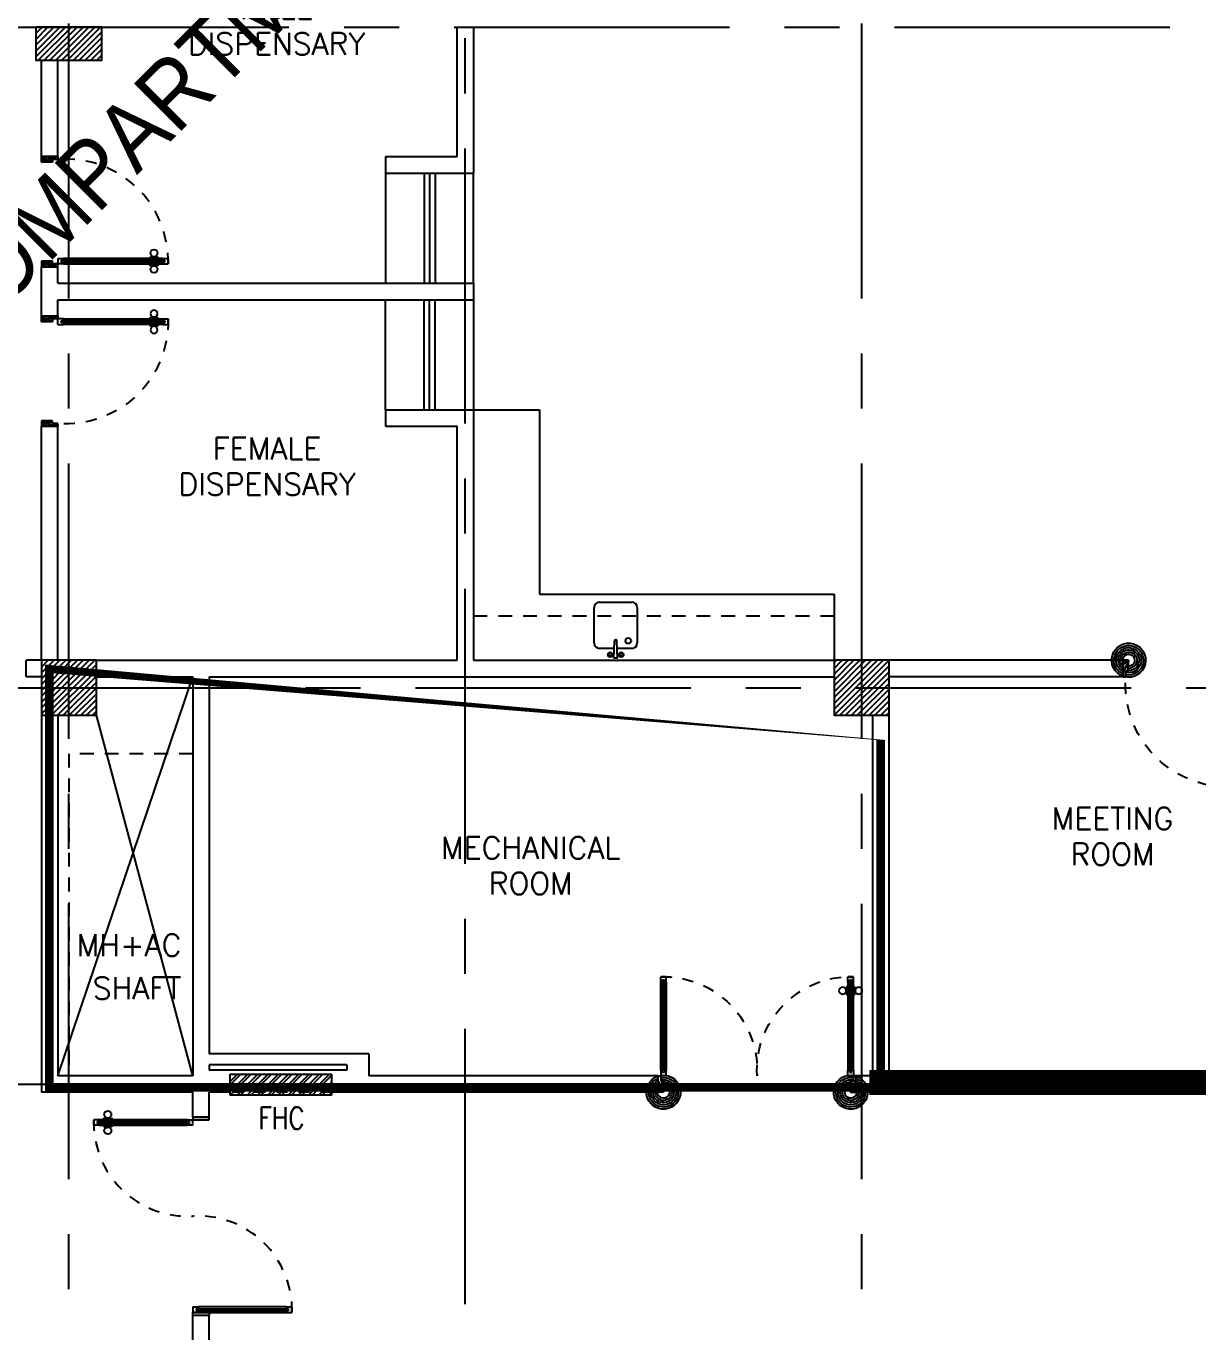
# Model space of a CAD drawing. Extents: x 417819.9 to 417911.9, y 43448 to 43539.2.
# Drawn here: x 417849.07 to 417859.71, y 43482.59 to 43494.48 of the extents above; entities that cross this region are included whole.
import ezdxf
from ezdxf.enums import TextEntityAlignment as Align

# ---------------------------------------------------------------- set-up
doc = ezdxf.new("R2010")
doc.units = 0
doc.header["$MEASUREMENT"] = 0
for name, pattern in [('CENTERX2', [4, 2.5, -0.5, 0.5, -0.5]), ('HIDDEN', [0.375, 0.25, -0.125]), ('HIDDEN2', [0.1875, 0.125, -0.0625])]:
    doc.linetypes.add(name, pattern=pattern)
doc.layers.get('0').update_dxf_attribs({"linetype": 'CONTINUOUS'})
for name, color, linetype in [('AXES', 11, 'CENTERX2'), ('COL', 2, 'CONTINUOUS'), ('COUNTER', 5, 'CONTINUOUS'), ('DIM', 4, 'CONTINUOUS'), ('DOOR', 4, 'CONTINUOUS'), ('FHC', 2, 'CONTINUOUS'), ('FireCompart', 7, 'HIDDEN'), ('firezone', 4, 'CONTINUOUS'), ('GAR', 8, 'CONTINUOUS'), ('HAT', 8, 'CONTINUOUS'), ('HIDDEN', 9, 'HIDDEN2'), ('ME-FIX', 3, 'CONTINUOUS'), ('RM-NAME', 2, 'CONTINUOUS'), ('TXT1', 2, 'CONTINUOUS'), ('WALL', 2, 'CONTINUOUS'), ('WIN', 5, 'CONTINUOUS')]:
    doc.layers.add(name, color=color, linetype=linetype)
doc.layers.get('DIM').off()
doc.styles.add('ROMANS', font='ROMANS.shx', dxfattribs={"width": 0.6})
doc.styles.get("Standard").update_dxf_attribs({"font": 'TXT.shx'})
doc.styles.add('TTXT', font='swisse.ttf', dxfattribs={"width": 0.6})
doc.linetypes.add('SMOKE', pattern='A,0.5,-0.2,["SMOKE",Standard,S=0.1,R=0,X=-0.1,Y=-0.05],-0.5', length=1.2)

# ---------------------------------------------------------------- blocks, each defined once
blk = doc.blocks.new('A$C272A55A0')
at = {"layer": 'DOOR', "color": 0, "linetype": 'ByBlock'}
for p, q in [((-0.0001203324354719371, 900.3541752648598), (-0.0001203324500238523, 1050.354175264831)), ((49.99987966756453, 1050.354175264918), (-0.0001203324354719371, 1050.354175264918)), ((49.99987966756453, 950.354175264918), (49.99987966756453, 1050.354175264918)), ((1749.999879667535, 950.354175264918), (1749.999879667535, 1050.354175264918)), ((1749.999879667535, 1050.354175264918), (1799.999879667535, 1050.354175264918)), ((1799.999879667535, 1050.354175264918), (1799.999879667535, 900.354175264918)), ((-0.0001203324354719371, 900.354175264918), (24.99987966756453, 900.354175264918)), ((24.99987966756453, 950.354175264918), (49.99987966756453, 950.354175264918)), ((24.99987966756453, 900.354175264918), (24.99987966756453, 950.354175264918)), ((74.99987966756453, 900.354175264918), (24.99987966756453, 900.354175264918)), ((24.99987966756453, 850.354175264918), (24.99987966756453, 900.354175264918)), ((41.99987966756453, 850.354175264918), (24.99987966756453, 850.354175264918)), ((57.99987966756453, 870.354175264918), (41.99987966756453, 870.354175264918)), ((41.99987966756453, 870.354175264918), (41.99987966756453, 850.354175264918)), ((57.99987966756453, 850.354175264918), (57.99987966756453, 870.354175264918)), ((74.99987966756453, 850.354175264918), (57.99987966756453, 850.354175264918)), ((74.99987966756453, 900.354175264918), (74.99987966756453, 850.354175264918)), ((1724.999879667535, 900.354175264918), (1774.999879667535, 900.354175264918)), ((1724.999879667535, 900.354175264918), (1724.999879667535, 850.354175264918)), ((1724.999879667535, 850.354175264918), (1741.999879667535, 850.354175264918)), ((1741.999879667535, 870.354175264918), (1757.999879667535, 870.354175264918)), ((1741.999879667535, 850.354175264918), (1741.999879667535, 870.354175264918)), ((1774.999879667535, 950.354175264918), (1749.999879667535, 950.354175264918)), ((1757.999879667535, 870.354175264918), (1757.999879667535, 850.354175264918)), ((1757.999879667535, 850.354175264918), (1774.999879667535, 850.354175264918)), ((1774.999879667535, 900.354175264918), (1774.999879667535, 950.354175264918)), ((1799.999879667535, 900.354175264918), (1774.999879667535, 900.354175264918)), ((1774.999879667535, 850.354175264918), (1774.999879667535, 900.354175264918)), ((1717.799879667495, 160.1117180435103), (1708.799879667495, 160.1117180435103)), ((1708.799879667495, 95.31171804352198), (1708.799879667495, 160.1117180435103)), ((1724.999879667535, 172.7117180435162), (1717.799879667495, 172.7117180435162)), ((1717.799879667495, 172.7117180435162), (1717.799879667495, 82.71171804351616)), ((1717.799879667495, 95.31171804352198), (1717.799879667495, 160.1117180435103)), ((1774.999879667535, 172.7117180435162), (1782.199879667576, 172.7117180435162)), ((1782.199879667576, 172.7117180435162), (1782.199879667576, 82.71171804351616)), ((1782.199879667576, 160.1117180435103), (1791.199879667576, 160.1117180435103)), ((1782.199879667576, 95.31171804352198), (1782.199879667576, 160.1117180435103)), ((1791.199879667576, 95.31171804352198), (1791.199879667576, 160.1117180435103)), ((24.99987966756453, 50.35417526491801), (41.99987966753542, 50.35417526491801)), ((24.99987966756453, 50.35417526491801), (24.99987966756453, 0.3541752649180125)), ((24.99987966756453, 0.3541752649180125), (74.99987966756453, 0.3541752649180125)), ((74.99987966756453, 0.3541752649180125), (24.99987966756453, 0.3541752649180125)), ((41.99987966753542, 50.35417526491801), (41.99987966753542, 30.35417526491801)), ((41.99987966756453, 30.35417526491801), (57.99987966756453, 30.35417526491801)), ((57.99987966756453, 50.35417526491801), (74.99987966756453, 50.35417526491801)), ((57.99987966756453, 50.35417526491801), (57.99987966756453, 30.35417526491801)), ((74.99987966756453, 50.35417526491801), (74.99987966704066, 0.3541752648889087)), ((1717.799879667495, 95.31171804352198), (1708.799879667495, 95.31171804352198)), ((1724.999879667535, 82.71171804351616), (1717.799879667495, 82.71171804351616)), ((1741.999879667535, 50.35417526491801), (1724.999879667535, 50.35417526491801)), ((1724.999879667535, 50.35417526491801), (1724.999879668059, 0.3541752648889087)), ((1774.999879667535, 0.3541752649180125), (1724.999879667535, 0.3541752649180125)), ((1724.999879667535, 0.3541752649180125), (1774.999879667535, 0.3541752649180125)), ((1741.999879667535, 50.35417526491801), (1741.999879667535, 30.35417526491801)), ((1757.999879667535, 30.35417526491801), (1741.999879667535, 30.35417526491801)), ((1774.999879667535, 50.35417526491801), (1757.999879667565, 50.35417526491801)), ((1757.999879667565, 50.35417526491801), (1757.999879667565, 30.35417526491801)), ((1774.999879667535, 82.71171804351616), (1782.199879667576, 82.71171804351616)), ((1774.999879667535, 50.35417526491801), (1774.999879667535, 0.3541752649180125)), ((1782.199879667576, 95.31171804352198), (1791.199879667576, 95.31171804352198))]:
    blk.add_line(p, q, dxfattribs=at)
at = {"layer": 'DOOR', "color": 9, "linetype": 'ByBlock'}
for p, q in [((49.99987966756453, 1050.354175264918), (-0.0001203324354719371, 1010.208440949064)), ((49.99987966756453, 1050.354175264918), (-0.0001203324354719371, 936.6442452724732)), ((49.99987966756453, 1050.354175264918), (36.64259362407029, 950.354175264918)), ((1749.999879667535, 1050.354175264918), (1799.999879667535, 1010.208440949064)), ((1749.999879667535, 1050.354175264918), (1799.999879667535, 936.6442452724732)), ((1749.999879667535, 1050.354175264918), (1763.35716571103, 950.354175264918))]:
    blk.add_line(p, q, dxfattribs=at)
at = {"layer": 'DOOR', "linetype": 'ByBlock'}
for p, q in [((24.99987966756453, 850.354175264918), (24.99987966756453, 50.35417526491801)), ((41.99987966756453, 850.354175264918), (41.99987966753542, 50.35417526491801)), ((57.99987966756453, 850.354175264918), (57.99987966756453, 50.35417526491801)), ((74.99987966756453, 50.35417526491801), (74.99987966756453, 850.354175264918)), ((1724.999879667535, 50.35417526491801), (1724.999879667535, 850.354175264918)), ((1741.999879667535, 850.354175264918), (1741.999879667535, 50.35417526491801)), ((1757.999879667535, 850.354175264918), (1757.999879667565, 50.35417526491801)), ((1774.999879667535, 850.354175264918), (1774.999879667535, 50.35417526491801))]:
    blk.add_line(p, q, dxfattribs=at)
at = {"layer": 'DOOR', "color": 0, "linetype": 'ByBlock'}
for centre in [(1676.468935452576, 127.7117180435162), (1823.530823882553, 127.7117180435162)]:
    blk.add_circle(centre, 32.39999999998526, dxfattribs=at)
at = {"layer": 'DOOR', "color": 9, "linetype": 'ByBlock'}
for centre, radius, start, end in [((49.99987966756453, 1050.354175264918), 54.40195781277725, 203.2073828919769, 270), ((49.99987966756453, 1050.354175264918), 74.40195781277725, 227.7764264168309, 270), ((49.99987966756453, 1050.354175264918), 94.40195781277725, 238.0181880330829, 270), ((49.99987966756453, 1050.354175264918), 34.40195781277725, 180, 270), ((49.99987966756453, 1050.354175264918), 14.40195781277725, 180, 270), ((1749.999879667535, 1050.354175264918), 14.40195781277725, 270, 0), ((1749.999879667535, 1050.354175264918), 34.40195781277725, 270, 0), ((1749.999879667535, 1050.354175264918), 54.40195781277725, 270, 336.7926171080232), ((1749.999879667535, 1050.354175264918), 74.40195781277725, 270, 312.2235735831691), ((1749.999879667535, 1050.354175264918), 94.40195781277725, 270, 301.9818119669171), ((49.99987966756453, 1050.354175264918), 114.4019578127773, 244.083841882062, 257.3774258712915), ((49.99987966756453, 1050.354175264918), 134.4019578127773, 248.1598493930308, 259.2800236451595), ((49.99987966756453, 1050.354175264918), 154.4019578127773, 251.1052885492919, 256.2857707775486), ((1749.999879667535, 1050.354175264918), 114.4019578127773, 282.6225741287084, 295.916158117938), ((1749.999879667535, 1050.354175264918), 134.4019578127773, 280.7199763548405, 291.8401506069692), ((1749.999879667535, 1050.354175264918), 154.4019578127773, 283.7142292224514, 288.8947114507081)]:
    blk.add_arc(centre, radius, start, end, dxfattribs=at)
at = {"layer": 'DOOR', "linetype": 'HIDDEN', "ltscale": 0.5}
for centre, radius, start, end in [((49.99987966756453, 851.395841931575), 851.4087845464003, 268.3173765331032, 3.296482377102192), ((1749.999879667521, 851.3958419315459), 851.4087845463584, 176.7035176228957, 271.6826234668978)]:
    blk.add_arc(centre, radius, start, end, dxfattribs=at)
at = {"layer": 'WALL', "linetype": 'ByBlock'}
blk.add_line((1799.999879667565, 900.3541752650344), (1799.99987966755, 1050.354175265005), dxfattribs=at)
blk = doc.blocks.new('*X765')
at = {"color": 0}
for p, q in [((49339.2220864851, 32262.59332082998), (49837.62876565512, 32761)), ((49339.2220864851, 32315.62632941896), (49784.59575706613, 32761)), ((49339.22208648509, 32368.65933800795), (49731.56274847714, 32761)), ((49339.22208648509, 32421.69234659694), (49678.52973988815, 32761)), ((49339.22208648508, 32474.72535518592), (49625.49673129916, 32761)), ((49339.22208648508, 32527.75836377492), (49572.46372271016, 32761)), ((49339.22208648508, 32580.7913723639), (49519.43071412118, 32761)), ((49339.22208648508, 32633.82438095289), (49466.39770553218, 32761)), ((49339.22208648508, 32686.85738954188), (49413.36469694319, 32761)), ((49339.22208648507, 32739.89039813086), (49360.3316883542, 32761)), ((49390.66177424412, 32261), (49839.22208648501, 32709.5603122409)), ((49443.6947828331, 32261), (49839.22208648502, 32656.52730365191)), ((49496.7277914221, 32261), (49839.22208648502, 32603.49429506292)), ((49549.76080001108, 32261), (49839.22208648502, 32550.46128647394)), ((49602.79380860008, 32261), (49839.22208648502, 32497.42827788494)), ((49655.82681718907, 32261), (49839.22208648502, 32444.39526929596)), ((49708.85982577806, 32261), (49839.22208648503, 32391.36226070697)), ((49761.89283436705, 32261), (49839.22208648503, 32338.32925211798)), ((49814.92584295604, 32261), (49839.22208648504, 32285.296243529))]:
    blk.add_line(p, q, dxfattribs=at)
blk = doc.blocks.new('COL50')
at = {"layer": 'COL'}
blk.add_lwpolyline([(-249.9999999999709, 250), (-249.9999999999418, -250), (250, -250), (249.9999999999709, 250)], close=True, dxfattribs=at)
blk = doc.blocks.new('RM1')
at = {"layer": 'RM-NAME', "style": 'ROMANS'}
for tag, p in [('ROOMNAME1', (-5.820766091346741e-11, 323.8095238095266)), ('ROOMNAME2', (0, 0))]:
    blk.add_attdef(tag, text='', height=200, dxfattribs=at).set_placement(p, align=Align.MIDDLE)
blk = doc.blocks.new('*X770')
at = {"color": 0}
for p, q in [((42139.22208648504, 32275.0824889327), (42625.13959755234, 32761)), ((42139.22208648503, 32328.11549752169), (42572.10658896335, 32761)), ((42139.22208648503, 32381.14850611068), (42519.07358037436, 32761)), ((42139.22208648502, 32434.18151469966), (42466.04057178536, 32761)), ((42139.22208648502, 32487.21452328865), (42413.00756319637, 32761)), ((42139.22208648502, 32540.24753187764), (42359.97455460738, 32761)), ((42139.22208648502, 32593.28054046663), (42306.94154601839, 32761)), ((42139.22208648502, 32646.31354905562), (42253.9085374294, 32761)), ((42139.22208648501, 32699.3465576446), (42200.87552884041, 32761)), ((42139.22208648501, 32752.37956623359), (42147.84252025142, 32761)), ((42178.17260614133, 32261), (42639.22208648496, 32722.04948034363)), ((42231.20561473032, 32261), (42639.22208648496, 32669.01647175464)), ((42284.23862331931, 32261), (42639.22208648497, 32615.98346316565)), ((42337.2716319083, 32261), (42639.22208648497, 32562.95045457666)), ((42390.30464049729, 32261), (42639.22208648497, 32509.91744598768)), ((42443.33764908629, 32261), (42639.22208648497, 32456.88443739869)), ((42496.37065767527, 32261), (42639.22208648497, 32403.8514288097)), ((42549.40366626427, 32261), (42639.22208648498, 32350.81842022071)), ((42602.43667485326, 32261), (42639.22208648498, 32297.78541163172))]:
    blk.add_line(p, q, dxfattribs=at)
blk = doc.blocks.new('A$C24ED45A6')
at = {"layer": 'DOOR', "color": 0, "linetype": 'ByBlock'}
for p, q in [((924.999714750069, 1099.999913275184), (924.9997147505928, 1149.999913275213)), ((924.9997147500981, 1149.999913275184), (974.9997147500981, 1149.999913275184)), ((974.9997147500981, 1149.999913275184), (924.9997147500981, 1149.999913275184)), ((941.9997147500981, 1099.999913275184), (924.999714750069, 1099.999913275184)), ((941.9997147500981, 1099.999913275184), (941.9997147500981, 1119.999913275184)), ((957.9997147500981, 1119.999913275184), (941.9997147500981, 1119.999913275184)), ((957.9997147500981, 1099.999913275184), (957.9997147500981, 1119.999913275184)), ((974.999714750069, 1099.999913275184), (957.9997147500981, 1099.999913275184)), ((974.999714750069, 1099.999913275184), (974.9997147500981, 1149.999913275184)), ((908.7997147500282, 1055.04237049658), (908.7997147500282, 990.2423704965913)), ((917.7997147500282, 1055.04237049658), (908.7997147500282, 1055.04237049658)), ((917.7997147500282, 990.2423704965913), (908.7997147500282, 990.2423704965913)), ((917.7997147500282, 977.6423704965855), (917.7997147500282, 1067.642370496585)), ((924.999714750069, 1067.642370496585), (917.7997147500282, 1067.642370496585)), ((917.7997147500282, 1055.04237049658), (917.7997147500282, 990.2423704965913)), ((924.999714750069, 977.6423704965855), (917.7997147500282, 977.6423704965855)), ((974.9997147500981, 1067.642370496585), (982.1997147501388, 1067.642370496585)), ((974.9997147500981, 977.6423704965855), (982.1997147501388, 977.6423704965855)), ((982.1997147501388, 977.6423704965855), (982.1997147501388, 1067.642370496585)), ((982.1997147501388, 1055.04237049658), (982.1997147501388, 990.2423704965913)), ((982.1997147501388, 1055.04237049658), (991.1997147501388, 1055.04237049658)), ((982.1997147501388, 990.2423704965913), (991.1997147501388, 990.2423704965913)), ((991.1997147501388, 1055.04237049658), (991.1997147501388, 990.2423704965913)), ((-0.0002852659090422094, 0.0005459637031890452), (0.0006637533224420622, 150.0005459607055)), ((-0.0002852659090422094, 150.0005459637032), (24.99971473409096, 150.0005459637032)), ((24.99971473409096, 150.0005459637032), (24.99971473409096, 100.0005459637032)), ((924.9997147500981, 149.9999132751836), (924.9997147500981, 199.9999132751836)), ((924.9997147500981, 199.9999132751836), (941.9997147500981, 199.9999132751836)), ((924.9997147500981, 149.9999132751836), (974.9997147500981, 149.9999132751836)), ((941.9997147500981, 199.9999132751836), (941.9997147500981, 179.9999132751836)), ((941.9997147500981, 179.9999132751836), (957.9997147500981, 179.9999132751836)), ((957.9997147500981, 179.9999132751836), (957.9997147500981, 199.9999132751836)), ((957.9997147500981, 199.9999132751836), (974.9997147500981, 199.9999132751836)), ((974.9997147500981, 199.9999132751836), (974.9997147500981, 149.9999132751836)), ((999.9997147500981, 149.9999132751836), (974.9997147500981, 149.9999132751836)), ((974.9997147500981, 149.9999132751836), (974.9997147500981, 99.99991327518364)), ((999.9997147500981, 149.9999132751836), (999.9997147500981, -8.672481635585427e-05)), ((49.99971473409096, 0.0005459637031890452), (-0.0002852659090422094, 0.0005459637031890452)), ((24.99971473409096, 100.0005459637032), (49.99971473409096, 100.0005459637032)), ((49.99971473409096, 100.0005459637032), (49.99971473409096, 0.0005459637031890452)), ((974.9997147500981, 99.99991327518364), (949.9997147500981, 99.99991327518364)), ((949.9997147500981, 99.99991327518364), (949.9997147500981, -8.672481635585427e-05)), ((949.9997147500981, -8.672481635585427e-05), (999.9997147500981, -8.672481635585427e-05))]:
    blk.add_line(p, q, dxfattribs=at)
at = {"layer": 'DOOR', "linetype": 'ByBlock'}
for p, q in [((924.999714750069, 1099.999913275184), (924.9997147500981, 199.9999132751836)), ((941.9997147500981, 199.9999132751836), (941.9997147500981, 1099.999913275184)), ((957.9997147500981, 199.9999132751836), (957.9997147500981, 1099.999913275184)), ((974.9997147500981, 199.9999132751836), (974.999714750069, 1099.999913275184))]:
    blk.add_line(p, q, dxfattribs=at)
at = {"layer": 'DOOR', "color": 9, "linetype": 'ByBlock'}
for p, q in [((49.99971473409096, 0.0005459637031890452), (-0.0002852659090422094, 113.710475956148)), ((49.99971473409096, 0.0005459637031890452), (-0.0002852659090422094, 40.14628027955769)), ((49.99971473409096, 0.0005459637031890452), (36.64242869059672, 100.0005459637032)), ((949.9997147500981, -8.672481635585427e-05), (999.9997147500981, 113.7098432676285)), ((949.9997147500981, -8.672481635585427e-05), (963.3570007935923, 99.99991327518364)), ((949.9997147500981, -8.672481635585427e-05), (999.9997147500981, 40.14564759103814))]:
    blk.add_line(p, q, dxfattribs=at)
at = {"layer": 'DOOR', "color": 0, "linetype": 'ByBlock'}
for centre in [(876.4687705351098, 1022.642370496585), (1023.530658965086, 1022.642370496585)]:
    blk.add_circle(centre, 32.39999999998526, dxfattribs=at)
at = {"layer": 'DOOR', "linetype": 'HIDDEN', "ltscale": 0.5}
blk.add_arc((949.9997147495524, 222.4999591306114), 927.8368202104019, 88.45601313387131, 184.4815520911756, dxfattribs=at)
at = {"layer": 'DOOR', "color": 9, "linetype": 'ByBlock'}
for centre, radius, start, end in [((49.99971473406185, 0.0005459637031890452), 154.4019578127773, 103.7142292224544, 108.8947114507109), ((49.99971473406185, 0.0005459637031890452), 134.4019578127773, 100.7199763548362, 111.8401506069727), ((949.9997147501272, -8.672481635585427e-05), 134.4019578127773, 68.15984939303335, 79.28002364515741), ((949.9997147501272, -8.672481635585427e-05), 154.4019578127773, 71.10528854929525, 76.28577077755193), ((49.99971473406185, 0.0005459637031890452), 114.4019578127773, 102.6225741287136, 115.916158117935), ((49.99971473406185, 0.0005459637031890452), 94.40195781277725, 90, 121.9818119669145), ((49.99971473406185, 0.0005459637031890452), 74.40195781277725, 90, 132.2235735831696), ((49.99971473406185, 0.0005459637031890452), 54.40195781277725, 90, 156.7926171080241), ((49.99971473406185, 0.0005459637031890452), 34.40195781277725, 90, 180), ((49.99971473406185, 0.0005459637031890452), 14.40195781277725, 90, 180), ((949.9997147501272, -8.672481635585427e-05), 94.40195781277725, 58.01818803308483, 90), ((949.9997147501272, -8.672481635585427e-05), 74.40195781277725, 47.77642641683039, 90), ((949.9997147501272, -8.672481635585427e-05), 54.40195781277725, 23.2073828919762, 90), ((949.9997147501272, -8.672481635585427e-05), 34.40195781277725, 7.00715953259931e-15, 90), ((949.9997147501272, -8.672481635585427e-05), 14.40195781277725, 7.00715953259931e-15, 90), ((949.9997147501272, -8.672481635585427e-05), 114.4019578127773, 64.08384188206432, 77.37742587129276)]:
    blk.add_arc(centre, radius, start, end, dxfattribs=at)
at = {"layer": 'WALL'}
blk.add_line((999.9997147500981, -8.672481635585427e-05), (1000.000663769344, 149.9999132721859), dxfattribs=at)
blk = doc.blocks.new('fe-door')
at = {"layer": 'DOOR', "color": 0, "linetype": 'ByBlock'}
for p, q in [((-805.0424572213087, 1782.200000000012), (-805.0424572213087, 1791.200000000012)), ((-805.0424572213087, 1791.200000000012), (-740.2424572213204, 1791.200000000012)), ((-740.2424572213204, 1782.200000000012), (-740.2424572213204, 1791.200000000012)), ((150.0000000001164, 1799.999999999971), (1.164153218269348e-10, 1799.999999999971)), ((1.164153218269348e-10, 1799.999999999971), (1.164153218269348e-10, 1774.999999999971)), ((150.0000000001164, 1774.999999999967), (150.0000000001164, 1799.999999999971)), ((-899.9999999998836, 1774.999999999971), (-899.9999999998836, 1724.999999999971)), ((-899.9999999998836, 1724.999999999971), (-899.9999999998836, 1774.999999999971)), ((-849.9999999998836, 1774.999999999971), (-899.9999999998836, 1774.999999999971)), ((-849.9999999998836, 1724.999999999971), (-899.9999999999418, 1725.000000000495)), ((-869.9999999998836, 1757.999999999971), (-869.9999999998836, 1741.999999999971)), ((-849.9999999998836, 1758), (-869.9999999998836, 1758)), ((-849.9999999998836, 1741.999999999971), (-869.9999999998836, 1741.999999999971)), ((-849.9999999998836, 1774.999999999971), (-849.9999999998836, 1758)), ((-849.9999999998836, 1741.999999999971), (-849.9999999998836, 1724.999999999971)), ((-817.6424572212854, 1774.999999999971), (-817.6424572212854, 1782.200000000012)), ((-727.6424572212854, 1782.200000000012), (-817.6424572212854, 1782.200000000012)), ((-817.6424572212854, 1724.999999999971), (-817.6424572212854, 1717.79999999993)), ((-727.6424572212854, 1717.79999999993), (-817.6424572212854, 1717.79999999993)), ((-805.0424572213087, 1782.200000000012), (-740.2424572213204, 1782.200000000012)), ((-805.0424572213087, 1717.79999999993), (-805.0424572213087, 1708.79999999993)), ((-805.0424572213087, 1717.79999999993), (-740.2424572213204, 1717.79999999993)), ((-805.0424572213087, 1708.79999999993), (-740.2424572213204, 1708.79999999993)), ((-740.2424572213204, 1717.79999999993), (-740.2424572213204, 1708.79999999993)), ((-727.6424572212854, 1774.999999999971), (-727.6424572212854, 1782.200000000012)), ((-727.6424572212854, 1724.999999999971), (-727.6424572212854, 1717.79999999993)), ((-49.99999999988358, 1757.999999999971), (-49.99999999988358, 1774.999999999971)), ((-49.99999999988358, 1774.999999999971), (1.164153218269348e-10, 1774.999999999971)), ((-29.99999999988358, 1757.999999999971), (-49.99999999988358, 1757.999999999971)), ((-49.99999999988358, 1724.999999999971), (-49.99999999988358, 1741.999999999971)), ((-49.99999999988358, 1741.999999999971), (-29.99999999988358, 1741.999999999971)), ((1.164153218269348e-10, 1724.999999999971), (-49.99999999988358, 1724.999999999971)), ((-29.99999999988358, 1741.999999999971), (-29.99999999988358, 1757.999999999971)), ((1.164153218269348e-10, 1724.999999999971), (1.164153218269348e-10, 1774.999999999971)), ((1.164153218269348e-10, 1774.999999999971), (150.0000000001164, 1774.999999999967)), ((1.164153218269348e-10, 75), (1.164153218269348e-10, 25)), ((1.164153218269348e-10, 75), (50.00000000011642, 75)), ((1.164153218269348e-10, 0), (1.164153218269348e-10, 25)), ((1.164153218269348e-10, 25), (50.00000000011642, 25)), ((150.0000000001164, 24.99999999999636), (1.164153218269348e-10, 25)), ((0, 0), (150, -1.455191522836685e-11)), ((30.00000000011642, 58), (30.00000000011642, 42)), ((50.00000000011642, 58), (30.00000000011642, 58)), ((30.00000000011642, 42), (50.00000000011642, 42)), ((50.00000000011642, 75), (50.00000000011642, 58)), ((50.00000000011642, 42), (50.00000000011642, 25)), ((150.0000000001164, 24.99999999999636), (150.0000000001164, 0)), ((850.0000000001164, 58), (850.0000000001164, 75)), ((850.0000000001164, 75), (900.0000000001746, 74.99999999947613)), ((850.0000000001164, 58), (870.0000000001164, 58)), ((850.0000000001164, 25), (850.0000000001164, 41.9999999999709)), ((850.0000000001164, 41.9999999999709), (870.0000000001164, 41.9999999999709)), ((850.0000000001164, 25), (900.0000000001164, 25)), ((870.0000000001164, 42), (870.0000000001164, 58)), ((900.0000000001164, 25), (900.0000000001164, 75)), ((900.0000000001164, 75), (900.0000000001164, 25))]:
    blk.add_line(p, q, dxfattribs=at)
at = {"layer": 'DOOR', "linetype": 'ByBlock'}
for p, q in [((-49.99999999988358, 1774.999999999971), (-849.9999999998836, 1774.999999999971)), ((-49.99999999988358, 1757.999999999971), (-849.9999999998836, 1758)), ((-49.99999999988358, 1741.999999999971), (-849.9999999998836, 1741.999999999971)), ((-849.9999999998836, 1724.999999999971), (-49.99999999988358, 1724.999999999971)), ((850.0000000001164, 75), (50.00000000011642, 75)), ((50.00000000011642, 58), (850.0000000001164, 58)), ((50.00000000011642, 42), (850.0000000001164, 41.9999999999709)), ((50.00000000011642, 25), (850.0000000001164, 25))]:
    blk.add_line(p, q, dxfattribs=at)
at = {"layer": 'DOOR', "color": 0, "linetype": 'ByBlock'}
for centre in [(-772.6424572212854, 1823.530944214988), (-772.6424572212854, 1676.469055785012)]:
    blk.add_circle(centre, 32.39999999998526, dxfattribs=at)
at = {"layer": 'DOOR', "linetype": 'HIDDEN', "ltscale": 0.5}
for centre, radius, start, end in [((-48.95833333325572, 1749.999999999956), 851.4087845463584, 178.317376533042, 273.2964823759968), ((48.95833333348855, 50), 851.4087845464003, 358.317376533042, 93.29648237599677)]:
    blk.add_arc(centre, radius, start, end, dxfattribs=at)
at = {"layer": 'WALL'}
for p, q in [((1.164153218269348e-10, 1799.999050980739), (149.9999999971478, 1799.999999999985)), ((1.164153218269348e-10, 0.0009490192023804411), (149.9999999971478, -1.455191522836685e-11))]:
    blk.add_line(p, q, dxfattribs=at)
at = {"layer": 'WALL', "linetype": 'ByBlock'}
blk.add_line((2.328306436538696e-10, 1800), (150.0000000001746, 1799.999999999985), dxfattribs=at)

msp = doc.modelspace()

# ---------------------------------------------------------------- hatches: boundary and pattern name
at = {"layer": 'FHC', "linetype": 'ByBlock', "ltscale": 0.3}
h = msp.add_hatch(dxfattribs=at)
h.set_pattern_fill('ANSI32', color=11, scale=175, style=0)
h.set_pattern_definition([(44.99999833247337, (417618.7254235315, 43453.72331707818), (-0.04640388471943333, 0.04640388201837188), []), (44.99999833247337, (417618.7563594547, 43453.72331707818), (-0.04640388471943333, 0.04640388201837188), [])])
h.paths.add_polyline_path([(417851.8416168852, 43484.77432208302), (417851.8416168852, 43484.96432208098), (417850.9216168415, 43484.96432208098), (417850.9216168415, 43484.77432208302)])
h.paths.add_polyline_path([(417850.7090082181, 43484.35319836211), (417850.7090082181, 43484.77403169093), (417850.9715082306, 43484.77403169093), (417850.9715082306, 43484.35319836211)], flags=9)
at = {"layer": 'HAT'}
h = msp.add_hatch(dxfattribs=at)
h.set_pattern_fill('ANSI31', color=256, scale=0.3, style=0)
h.set_pattern_definition([(45, (417490.9113851895, 43455.64332208101), (-0.02651650429449553, 0.02651650429449554), [])])
h.paths.add_polyline_path([(417849.4566168633, 43494.174322081), (417849.4566168633, 43494.47432208099), (417849.1566168632, 43494.47432208099), (417849.1566168632, 43494.174322081)])
h.paths.add_polyline_path([(417849.7566168632, 43494.174322081), (417849.7566168632, 43494.47432208099), (417849.4566168633, 43494.47432208099), (417849.4566168633, 43494.174322081)])

# ---------------------------------------------------------------- linework, layer by layer
at = {"layer": 'AXES'}
for p, q in [((417849.4566168633, 43460.01002843701), (417849.4566168632, 43538.48750037016)), ((417856.6566168632, 43460.01002843701), (417856.6566168632, 43538.48750037016)), ((417853.0566168632, 43466.87432208098), (417853.0566168632, 43525.69432208099)), ((417820.9551719918, 43494.47432208099), (417889.6966168632, 43494.47432208099)), ((417820.6051719917, 43488.47432208099), (417889.6966168632, 43488.47432208099)), ((417831.4566168633, 43484.87432208098), (417889.6966168632, 43484.87432208098))]:
    msp.add_line(p, q, dxfattribs=at)
at = {"layer": 'COL'}
msp.add_lwpolyline([(417849.7566168632, 43494.47432208099), (417849.1566168632, 43494.47432208099), (417849.1566168632, 43494.174322081), (417849.7566168632, 43494.174322081)], close=True, dxfattribs=at)
at = {"layer": 'COUNTER'}
for p, q in [((417852.3316168633, 43493.14932208101), (417852.3316168633, 43492.14932208101)), ((417853.1316168633, 43492.14932208101), (417853.1316168633, 43493.14932208101)), ((417852.3316168633, 43490.99932208098), (417852.3316168633, 43491.99932208098)), ((417853.1316168633, 43491.99932208098), (417853.1316168633, 43490.99932208098))]:
    msp.add_line(p, q, dxfattribs=at)
at = {"layer": 'FHC', "linetype": 'ByBlock', "ltscale": 0.3}
for p, q in [((417850.9216168415, 43484.96432208098), (417851.8416168852, 43484.96432208098)), ((417850.9216168415, 43484.77432208302), (417850.9216168415, 43484.96432208098)), ((417851.8416168852, 43484.96432208098), (417851.8416168852, 43484.77432208302)), ((417851.8416168852, 43484.77432208302), (417850.9216168415, 43484.77432208302))]:
    msp.add_line(p, q, dxfattribs=at)
at = {"layer": 'FHC', "color": 250, "linetype": 'HIDDEN', "ltscale": 0.25}
msp.add_line((417851.8416168633, 43484.799322081), (417850.9216168632, 43484.799322081), dxfattribs=at)
at = {"layer": 'FireCompart', "const_width": 0.08}
msp.add_lwpolyline([(417856.8283047388, 43484.949322081), (417856.8283047387, 43488.64510092053), (417849.2789340629, 43488.64510092054), (417849.2789340629, 43484.8441836026), (417856.8519932466, 43484.8441836026)], dxfattribs=at)
at = {"layer": 'firezone', "linetype": 'SMOKE', "const_width": 0.225}
msp.add_lwpolyline([(417856.7260090736, 43484.88782579103), (417863.8766168633, 43484.88782579103)], dxfattribs=at)
at = {"layer": 'GAR'}
for p, q in [((417849.3566168633, 43484.949322081), (417850.5816168633, 43488.574322081)), ((417850.5816168633, 43484.949322081), (417849.7066168751, 43488.22432208367))]:
    msp.add_line(p, q, dxfattribs=at)
at = {"layer": 'HIDDEN'}
for p, q in [((417849.4566168633, 43487.87432208098), (417849.4566168633, 43484.949322081)), ((417850.5816168633, 43487.87432208098), (417849.4566168633, 43487.87432208098))]:
    msp.add_line(p, q, dxfattribs=at)
at = {"layer": 'ME-FIX'}
for p, q in [((417853.1316168633, 43490.99932208098), (417853.7316168633, 43490.99932208098)), ((417853.7316168633, 43490.99932208098), (417853.7316168633, 43489.32432208099)), ((417853.7316168633, 43489.32432208099), (417856.4066168513, 43489.32432208098)), ((417856.4066168512, 43489.32432208098), (417856.4066168513, 43488.72432207831)), ((417854.2260716638, 43488.88152088922), (417854.2260716638, 43489.20260872229)), ((417854.2759444788, 43489.2524815373), (417854.5688645146, 43489.2524815373)), ((417854.6187373297, 43489.20260872229), (417854.6187373297, 43488.88152088922)), ((417854.4124299337, 43488.83164807421), (417854.2759444788, 43488.83164807421)), ((417854.4063754432, 43488.74345172796), (417854.4124299337, 43488.89871236059)), ((417854.4384335502, 43488.74345172796), (417854.4323790597, 43488.89871236059)), ((417854.5688645146, 43488.83164807421), (417854.4323790597, 43488.83164807421)), ((417854.4384335502, 43488.74345172796), (417854.4063754432, 43488.74345172796))]:
    msp.add_line(p, q, dxfattribs=at)
at = {"layer": 'ME-FIX', "linetype": 'HIDDEN2'}
msp.add_line((417856.4066168514, 43489.1243220808), (417853.1316168633, 43489.12432208103), dxfattribs=at)
at = {"layer": 'ME-FIX'}
for centre, radius in [((417854.5368556818, 43488.90108179317), 0.02550626410779683), ((417854.3726422568, 43488.77453989517), 0.02166226048229988), ((417854.3726422568, 43488.77453989517), 0.01398170678879575), ((417854.4721667366, 43488.77453989517), 0.02166226048229988), ((417854.4721667366, 43488.77453989517), 0.01398170678879575)]:
    msp.add_circle(centre, radius, dxfattribs=at)
for centre, radius, start, end in [((417854.2759444788, 43489.20260872229), 0.04987281501271799, 90, 180), ((417854.5688645146, 43489.20260872229), 0.04987281501271799, 0, 90), ((417854.2759444788, 43488.88152088922), 0.04987281501271799, 180, 270), ((417854.4224044967, 43488.89871236059), 0.009974563002543034, 0, 180), ((417854.5688645146, 43488.88152088922), 0.04987281501271799, 270, 0)]:
    msp.add_arc(centre, radius, start, end, dxfattribs=at)
at = {"layer": 'WALL'}
for p, q in [((417852.9816168633, 43494.47432208099), (417853.1316168633, 43494.47432208099)), ((417852.9816168633, 43493.299322081), (417852.9816168633, 43494.47432208099)), ((417853.1316168633, 43494.47432208099), (417853.1316168633, 43493.14932208101)), ((417849.2066168633, 43493.29932113198), (417849.2066168633, 43494.174322081)), ((417849.3566168633, 43493.299322081), (417849.3566168633, 43494.174322081)), ((417849.3566168633, 43493.299322081), (417849.2066168633, 43493.29932113198)), ((417852.3316168633, 43493.299322081), (417852.9816168633, 43493.299322081)), ((417852.3316168633, 43493.299322081), (417852.3316168633, 43493.14932208101)), ((417852.3316168633, 43493.14932208101), (417853.1316168633, 43493.14932208101)), ((417849.3566168633, 43492.299322081), (417849.2066168633, 43492.29932113198)), ((417849.2066168633, 43491.84932303001), (417849.2066168633, 43492.29932113198)), ((417849.3566168633, 43492.14932208101), (417849.3566168633, 43492.299322081)), ((417849.3566168633, 43492.14932208101), (417853.1316168633, 43492.14932208101)), ((417853.1316168633, 43492.14932208101), (417853.1316168633, 43491.99932208098)), ((417849.3566168633, 43491.99932208098), (417853.1316168633, 43491.99932208098)), ((417849.3566168633, 43491.84932208099), (417849.3566168633, 43491.99932208098)), ((417849.3566168633, 43491.84932208099), (417849.2066168633, 43491.84932303001)), ((417852.3316168633, 43490.99932208098), (417853.1316168633, 43490.99932208098)), ((417852.3316168633, 43490.99932208098), (417852.3316168633, 43490.84932208099)), ((417853.1316168633, 43490.99932208098), (417853.1316168633, 43488.72432208099)), ((417849.2066168633, 43488.72432208099), (417849.2066168633, 43490.84932303001)), ((417849.3566168633, 43490.84932208099), (417849.2066168633, 43490.84932303001)), ((417849.3566168633, 43488.72432208099), (417849.3566168633, 43490.84932208099)), ((417852.3316168633, 43490.84932208099), (417852.9816168633, 43490.84932208099)), ((417852.9816168633, 43488.72432208099), (417852.9816168633, 43490.84932208099)), ((417849.2066168633, 43488.72432208099), (417849.0683190912, 43488.72432208099)), ((417849.0683190912, 43488.574322081), (417849.0683190912, 43488.72432208099)), ((417849.7066168633, 43488.72432208099), (417852.9816168633, 43488.72432208099)), ((417853.1316168633, 43488.72432208099), (417856.4066168632, 43488.72432208099)), ((417859.0316178164, 43488.7243214483), (417856.9066168632, 43488.72432208099)), ((417859.0316187654, 43488.57432144831), (417859.0316178164, 43488.7243214483)), ((417849.2066168633, 43488.574322081), (417849.0683190912, 43488.574322081)), ((417849.7066168633, 43488.574322081), (417850.5816168633, 43488.574322081)), ((417850.5816168633, 43488.574322081), (417850.5816168633, 43484.949322081)), ((417850.7316168633, 43488.574322081), (417856.4066168632, 43488.574322081)), ((417850.7316168633, 43488.574322081), (417850.7316168633, 43485.14932208101)), ((417859.0316187654, 43488.57432144831), (417856.9066168632, 43488.574322081)), ((417849.2066168633, 43488.22432208099), (417849.2066168633, 43484.799322081)), ((417849.3566168633, 43488.22432208099), (417849.3566168633, 43484.949322081)), ((417856.7566168633, 43484.949322081), (417856.7566168633, 43488.22432208099)), ((417856.9066168632, 43484.949322081), (417856.9066168632, 43488.22432208099)), ((417852.1816168632, 43485.14932208101), (417850.7316168633, 43485.14932208101)), ((417852.1816168632, 43485.14932208101), (417852.1816168632, 43484.949322081)), ((417851.9816168633, 43485.049322081), (417850.7316168633, 43485.049322081)), ((417850.7316168633, 43485.049322081), (417850.7316168633, 43484.99932208098)), ((417851.9816168633, 43485.049322081), (417851.9816168633, 43484.99932208098)), ((417850.5816168633, 43484.949322081), (417849.3566168633, 43484.949322081)), ((417851.9816168633, 43484.99932208098), (417850.7316168633, 43484.99932208098)), ((417850.9216168632, 43484.799322081), (417850.9216168632, 43484.96432208098)), ((417850.9216168632, 43484.96432208098), (417851.8416168633, 43484.96432208098)), ((417851.8416168633, 43484.96432208098), (417851.8416168633, 43484.799322081)), ((417854.8066187613, 43484.949322081), (417852.1816168632, 43484.949322081)), ((417854.8066187613, 43484.949322081), (417854.8066178123, 43484.799322081)), ((417856.6066168633, 43484.949322081), (417856.6066178123, 43484.799322081)), ((417856.7566168633, 43484.949322081), (417856.6066168633, 43484.949322081)), ((417860.1816168632, 43484.949322081), (417856.9066168632, 43484.949322081)), ((417850.5816168633, 43484.799322081), (417849.2066168633, 43484.799322081)), ((417850.5816168633, 43484.57432113198), (417850.5816168633, 43484.799322081)), ((417850.7316168633, 43484.574322081), (417850.7316168633, 43484.799322081)), ((417850.9216168632, 43484.799322081), (417850.7316168633, 43484.799322081)), ((417854.8066178123, 43484.799322081), (417851.8416168633, 43484.799322081)), ((417863.8566168633, 43484.799322081), (417856.6066178123, 43484.799322081)), ((417850.5816168633, 43482.549322081), (417850.5816168633, 43482.77432303003)), ((417850.7316168633, 43482.549322081), (417850.7316168633, 43482.77432208101))]:
    msp.add_line(p, q, dxfattribs=at)
at = {"layer": 'WIN'}
for p, q in [((417852.6816168632, 43493.14932208101), (417852.6816168632, 43492.14932208101)), ((417852.7316168633, 43493.14932208101), (417852.7316168633, 43492.14932208101)), ((417852.7816168632, 43493.14932208101), (417852.7816168632, 43492.14932208101)), ((417852.6816168632, 43490.99932208098), (417852.6816168632, 43491.99932208098)), ((417852.7316168633, 43490.99932208098), (417852.7316168633, 43491.99932208098)), ((417852.7816168632, 43490.99932208098), (417852.7816168632, 43491.99932208098))]:
    msp.add_line(p, q, dxfattribs=at)

# ---------------------------------------------------------------- block references
at = {"layer": 'COL', "xscale": 0.001000000047497451, "yscale": 0.0009999999892897904, "zscale": 0.001}
for p in [(417849.4566168633, 43488.47432208099), (417856.6566168632, 43488.47432208099)]:
    msp.add_blockref('COL50', p, dxfattribs=at)
at = {"layer": 'DIM', "xscale": 0.001000000047497451, "yscale": 0.0009999999892897904, "zscale": 0.001}
msp.add_blockref('fe-door', (417850.5816168633, 43482.77432303003), dxfattribs=at)
at = {"layer": 'DOOR', "color": 0, "yscale": 0.0009999999892897904, "zscale": 0.001}
for name, p, xscale, rotation in [('A$C24ED45A6', (417849.20661695, 43493.29932084674), 0.0009999999892897904, 270), ('A$C24ED45A6', (417849.20661695, 43490.84932331525), -0.0009999999892897904, 270), ('A$C24ED45A6', (417859.0316181016, 43488.72432199426), -0.001000000047497451, 180), ('A$C272A55A0', (417854.8066179326, 43485.84967625857), -0.001000000047497451, 180)]:
    msp.add_blockref(name, p, dxfattribs=dict(at, xscale=xscale, rotation=rotation))
at = {"layer": 'HAT'}
ref = msp.add_blockref('RM1', (417851.3439547614, 43494.3245783782), dxfattribs=dict(at, xscale=0.001000000047497451, yscale=0.0009999999892897904, zscale=0.001))
ref.add_attrib('ROOMNAME2', 'DISPENSARY', dxfattribs={"layer": 'RM-NAME', "height": 0.2, "style": 'ROMANS'}).set_placement((417851.3439547614, 43494.3245783782), align=Align.MIDDLE)
ref.add_attrib('ROOMNAME1', 'MALE', dxfattribs={"layer": 'RM-NAME', "height": 0.2, "style": 'ROMANS'}).set_placement((417851.3439547614, 43494.64838790201), align=Align.MIDDLE)
ref = msp.add_blockref('RM1', (417851.2567912497, 43490.32299227823), dxfattribs=dict(at, xscale=0.001000000047497451, yscale=0.0009999999892897904, zscale=0.001))
ref.add_attrib('ROOMNAME2', 'DISPENSARY', dxfattribs={"layer": 'RM-NAME', "height": 0.2, "style": 'ROMANS'}).set_placement((417851.2567912497, 43490.32299227823), align=Align.MIDDLE)
ref.add_attrib('ROOMNAME1', 'FEMALE', dxfattribs={"layer": 'RM-NAME', "height": 0.2, "style": 'ROMANS'}).set_placement((417851.2567912497, 43490.64680180204), align=Align.MIDDLE)
at = {"layer": 'HAT', "xscale": 0.001000000047497451, "yscale": 0.0009999999892897904, "zscale": 0.001}
for name in ['*X770', '*X765']:
    msp.add_blockref(name, (417807.0673947767, 43455.96332208099), dxfattribs=at)
at = {"layer": 'HAT'}
ref = msp.add_blockref('RM1', (417858.9353702876, 43486.96182204831), dxfattribs=dict(at, xscale=0.001000000047497451, yscale=0.0009999999892897904, zscale=0.001))
ref.add_attrib('ROOMNAME2', 'ROOM', dxfattribs={"layer": 'RM-NAME', "height": 0.2, "style": 'ROMANS'}).set_placement((417858.9353702876, 43486.96182204831), align=Align.MIDDLE)
ref.add_attrib('ROOMNAME1', 'MEETING', dxfattribs={"layer": 'RM-NAME', "height": 0.2, "style": 'ROMANS'}).set_placement((417858.9353702876, 43487.28563157211), align=Align.MIDDLE)
ref = msp.add_blockref('RM1', (417853.6511850012, 43486.69621339359), dxfattribs=dict(at, xscale=0.001000000047497451, yscale=0.0009999999892897904, zscale=0.001))
ref.add_attrib('ROOMNAME2', 'ROOM', dxfattribs={"layer": 'RM-NAME', "height": 0.2, "style": 'ROMANS'}).set_placement((417853.6511850012, 43486.69621339359), align=Align.MIDDLE)
ref.add_attrib('ROOMNAME1', 'MECHANICAL', dxfattribs={"layer": 'RM-NAME', "height": 0.2, "style": 'ROMANS'}).set_placement((417853.6511850012, 43487.02002291742), align=Align.MIDDLE)

# ---------------------------------------------------------------- texts
at = {"layer": 'FHC', "style": 'ROMANS', "width": 0.8}
msp.add_text('FHC', height=0.2, dxfattribs=at).set_placement((417851.1770809394, 43484.46510487821))
at = {"layer": 'RM-NAME', "style": 'ROMANS'}
for s, p in [('MH+AC', (417850.0026250056, 43486.13604191192)), ('SHAFT', (417850.075052202, 43485.74553075694))]:
    msp.add_text(s, height=0.2, dxfattribs=at).set_placement(p, align=Align.MIDDLE)
at = {"layer": 'TXT1', "color": 6, "style": 'TTXT', "width": 0.9}
msp.add_text('SMOKE COMPARTMENT ZONE No.2', height=0.6078515624999999, rotation=45, dxfattribs=at).set_placement((417846.3501457224, 43489.40685294617))

doc.saveas('drawing.dxf')
